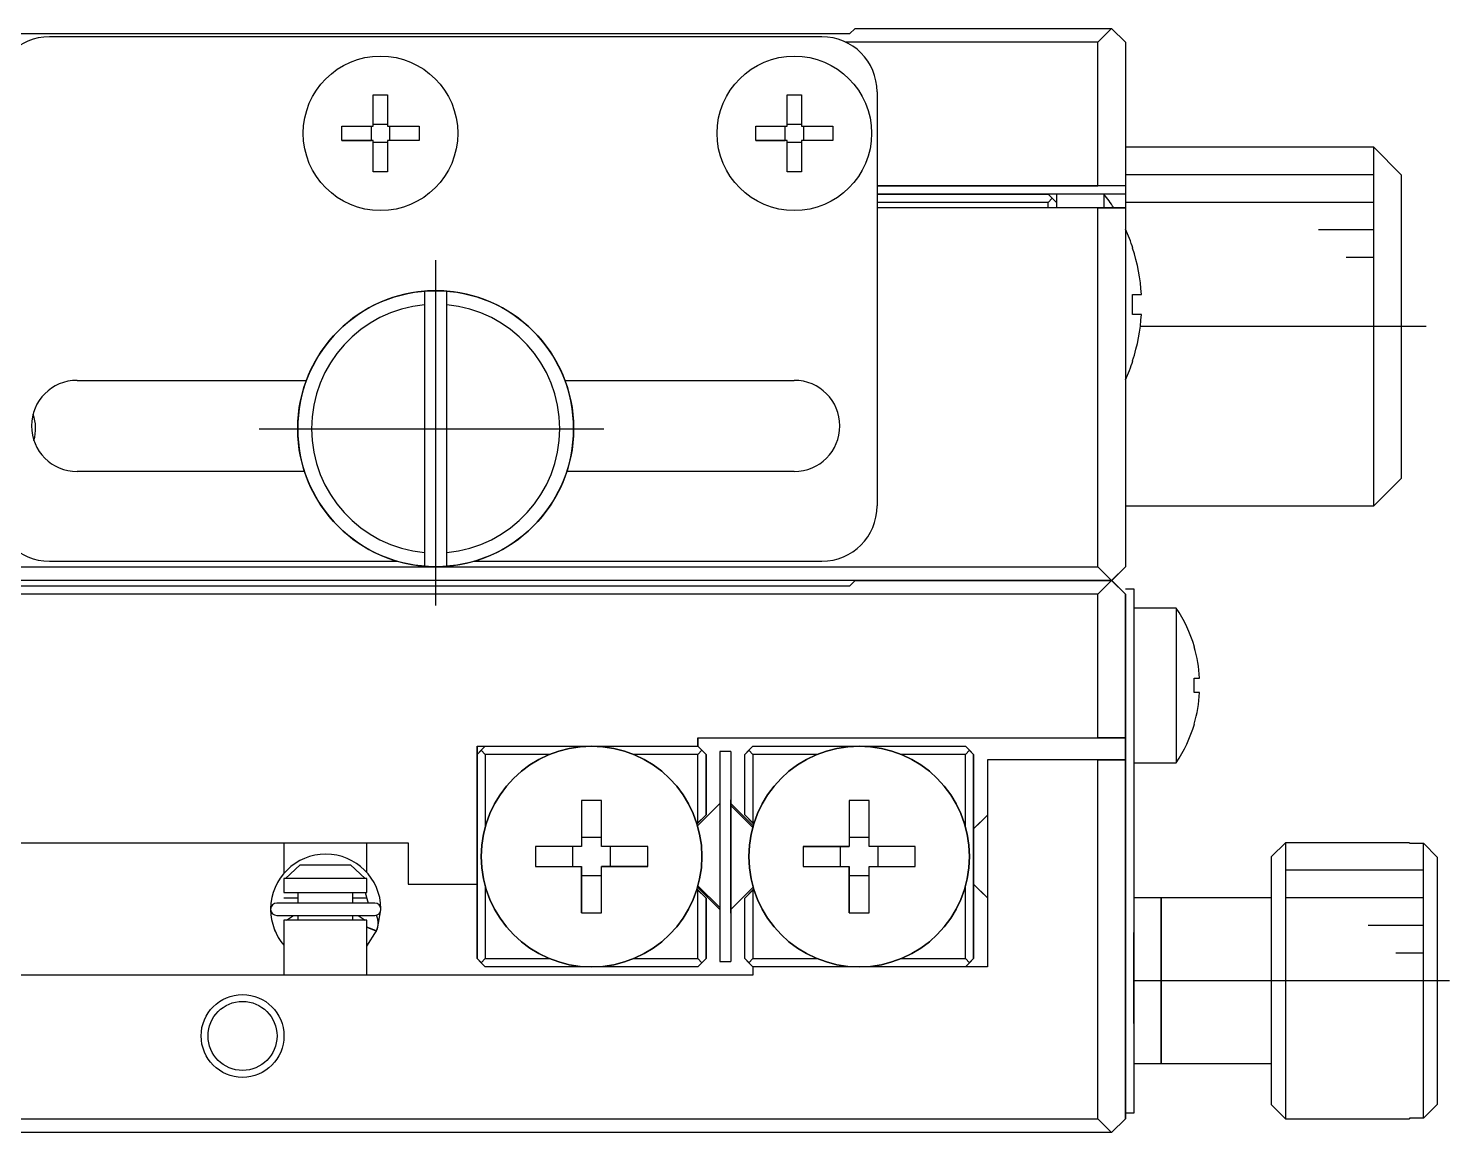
# Model space of a CAD drawing. Extents: x -121 to 391, y -8 to 276.
# Drawn here: x 97.3 to 148.8, y 236 to 276 of the extents above; entities that cross this region are included whole.
import ezdxf

# ---------------------------------------------------------------- set-up
doc = ezdxf.new("R2010")
doc.units = 0
doc.header["$LTSCALE"] = 10
doc.linetypes.add('CENTER', pattern=[2, 1.25, -0.25, 0.25, -0.25])
doc.layers.get('0').update_dxf_attribs({"linetype": 'CONTINUOUS'})
doc.layers.add('CENTER', color=1, linetype='CENTER')

msp = doc.modelspace()

# ---------------------------------------------------------------- linework, layer by layer
at = {"color": 7, "linetype": 'CONTINUOUS'}
for p, q in [((127.059176, 275.798501), (67.059176, 275.798501)), ((126.059176, 275.698501), (98.059176, 275.698501)), ((127.259176, 275.998501), (127.059176, 275.798501)), ((127.259176, 275.998501), (136.559176, 275.998501)), ((136.059176, 275.498501), (136.559176, 275.998501)), ((136.559176, 275.998501), (137.059176, 275.498501)), ((136.059176, 275.498501), (126.930956, 275.498501)), ((136.059176, 270.298501), (136.059176, 275.498501)), ((137.059176, 275.498501), (137.059176, 270.298501)), ((137.059176, 275.498501), (137.059176, 256.498501)), ((137.059176, 275.498501), (137.059176, 256.498501)), ((109.799176, 273.59764), (110.319176, 273.59764)), ((109.799176, 272.458501), (109.799176, 273.59764)), ((110.319176, 273.59764), (110.319176, 272.458501)), ((124.799176, 273.59764), (125.319176, 273.59764)), ((124.799176, 272.458501), (124.799176, 273.59764)), ((125.319176, 273.59764), (125.319176, 272.458501)), ((128.059176, 273.698501), (128.059176, 258.698501)), ((109.799176, 272.527943), (110.319176, 272.527943)), ((124.799176, 272.527943), (125.319176, 272.527943)), ((108.660037, 271.938501), (108.660037, 272.458501)), ((108.660037, 272.458501), (109.799176, 272.458501)), ((109.729734, 271.938501), (109.729734, 272.458501)), ((110.319176, 272.458501), (111.458315, 272.458501)), ((110.388618, 272.458501), (110.388618, 271.938501)), ((111.458315, 272.458501), (111.458315, 271.938501)), ((123.660037, 271.938501), (123.660037, 272.458501)), ((123.660037, 272.458501), (124.799176, 272.458501)), ((124.729734, 271.938501), (124.729734, 272.458501)), ((125.319176, 272.458501), (126.458315, 272.458501)), ((125.388618, 272.458501), (125.388618, 271.938501)), ((126.458315, 272.458501), (126.458315, 271.938501)), ((109.799176, 271.938501), (108.660037, 271.938501)), ((108.660037, 271.938501), (109.729734, 271.938501)), ((109.799176, 271.938501), (108.660037, 271.938501)), ((109.799176, 271.938501), (108.660037, 271.938501)), ((109.799176, 271.938501), (109.729734, 271.938501)), ((109.799176, 270.799362), (109.799176, 271.938501)), ((110.319176, 271.869059), (109.799176, 271.869059)), ((110.319176, 271.938501), (110.319176, 270.799362)), ((111.458315, 271.938501), (110.319176, 271.938501)), ((110.388618, 271.938501), (110.319176, 271.938501)), ((111.458315, 271.938501), (110.319176, 271.938501)), ((111.458315, 271.938501), (110.319176, 271.938501)), ((111.458315, 271.938501), (110.388618, 271.938501)), ((124.799176, 271.938501), (123.660037, 271.938501)), ((123.660037, 271.938501), (124.729734, 271.938501)), ((124.799176, 271.938501), (123.660037, 271.938501)), ((124.799176, 271.938501), (123.660037, 271.938501)), ((124.799176, 271.938501), (124.729734, 271.938501)), ((124.799176, 270.799362), (124.799176, 271.938501)), ((125.319176, 271.869059), (124.799176, 271.869059)), ((125.319176, 271.938501), (125.319176, 270.799362)), ((126.458315, 271.938501), (125.319176, 271.938501)), ((125.388618, 271.938501), (125.319176, 271.938501)), ((126.458315, 271.938501), (125.319176, 271.938501)), ((126.458315, 271.938501), (125.319176, 271.938501)), ((126.458315, 271.938501), (125.388618, 271.938501)), ((146.059176, 271.698501), (137.059176, 271.698501)), ((146.059176, 265.139633), (146.059176, 271.698501)), ((147.059176, 270.698501), (146.059176, 271.698501)), ((146.059176, 258.698501), (146.059176, 271.698501)), ((146.059176, 258.698501), (146.059176, 271.698501)), ((110.319176, 270.799362), (109.799176, 270.799362)), ((125.319176, 270.799362), (124.799176, 270.799362)), ((147.059176, 270.698501), (147.059176, 265.14869)), ((147.059176, 270.698501), (147.059176, 259.698501)), ((147.059176, 270.698501), (147.059176, 259.698501)), ((128.059176, 270.298501), (136.059176, 270.298501)), ((137.059176, 270.298501), (128.059176, 270.298501)), ((137.059176, 270.298501), (128.059176, 270.298501)), ((128.059176, 269.998501), (134.259176, 269.998501)), ((137.059176, 269.998501), (128.059176, 269.998501)), ((137.059176, 269.998501), (128.059176, 269.998501)), ((134.409176, 269.848501), (134.259176, 269.998501)), ((134.559176, 269.998501), (134.259176, 269.998501)), ((134.559176, 269.698501), (134.259176, 269.998501)), ((134.559176, 269.698501), (134.259176, 269.998501)), ((134.559176, 269.998501), (134.559176, 269.698501)), ((136.282652, 269.998501), (134.559176, 269.998501)), ((136.282652, 269.998501), (134.559176, 269.998501)), ((134.559176, 269.998501), (134.559176, 269.498501)), ((134.559176, 269.998501), (134.559176, 269.498501)), ((137.059176, 270.298501), (136.059176, 270.298501)), ((136.282652, 269.998501), (136.282652, 269.498501)), ((137.059176, 269.998501), (136.282652, 269.998501)), ((137.059176, 270.298501), (137.059176, 269.998501)), ((137.059176, 269.998501), (137.059176, 269.498501)), ((134.259176, 269.698501), (128.059176, 269.698501)), ((136.059176, 269.498501), (128.059176, 269.498501)), ((137.059176, 269.498501), (128.059176, 269.498501)), ((137.059176, 269.498501), (128.059176, 269.498501)), ((134.409176, 269.848501), (134.259176, 269.698501)), ((134.259176, 269.498501), (134.259176, 269.698501)), ((134.559176, 269.698501), (134.409176, 269.848501)), ((134.559176, 269.698501), (134.559176, 269.498501)), ((136.059176, 256.498501), (136.059176, 269.498501)), ((136.059176, 269.498501), (137.059176, 269.498501)), ((137.059176, 269.498501), (137.059176, 256.498501)), ((137.321759, 268.033932), (137.330808, 268.038345)), ((111.659176, 266.482476), (111.659176, 265.980688)), ((111.659176, 266.482476), (111.659176, 256.514527)), ((111.659176, 266.482476), (111.659176, 256.514527)), ((112.459176, 265.980688), (112.459176, 266.482476)), ((112.459176, 256.514527), (112.459176, 266.482476)), ((112.459176, 256.514527), (112.459176, 266.482476)), ((137.321759, 265.638501), (137.321759, 266.358501)), ((137.321759, 266.358501), (137.639207, 266.358501)), ((111.659176, 265.980688), (111.659176, 257.016314)), ((112.459176, 257.016314), (112.459176, 265.980688)), ((137.639207, 265.638501), (137.321759, 265.638501)), ((146.059176, 258.698501), (146.059176, 265.139633)), ((147.059176, 265.14869), (147.059176, 259.698501)), ((137.330808, 263.958657), (137.321759, 263.963071)), ((99.059176, 263.248501), (107.375428, 263.248501)), ((116.742925, 263.248501), (125.059176, 263.248501)), ((107.305493, 259.948501), (99.059176, 259.948501)), ((125.059176, 259.948501), (116.812859, 259.948501)), ((146.059176, 258.698501), (147.059176, 259.698501)), ((137.059176, 258.698501), (146.059176, 258.698501)), ((98.059176, 256.698501), (110.659176, 256.698501)), ((111.659176, 257.016314), (111.659176, 256.514527)), ((112.459176, 256.514527), (112.459176, 257.016314)), ((113.459176, 256.698501), (126.059176, 256.698501)), ((58.059176, 256.498501), (112.059176, 256.498501)), ((58.059176, 256.498501), (136.059176, 256.498501)), ((58.059176, 256.498501), (136.059176, 256.498501)), ((112.059176, 256.498501), (136.059176, 256.498501)), ((136.059176, 256.498501), (136.559176, 255.998501)), ((136.059176, 256.498501), (137.059176, 255.498501)), ((136.059176, 255.498501), (137.059176, 256.498501)), ((136.059176, 255.498501), (137.059176, 256.498501)), ((136.059176, 256.498501), (137.059176, 255.498501)), ((136.559176, 255.998501), (137.059176, 256.498501)), ((136.559176, 255.998501), (57.559176, 255.998501)), ((136.559176, 255.998501), (57.559176, 255.998501)), ((136.059176, 255.498501), (58.059176, 255.498501)), ((127.259176, 255.998501), (66.859176, 255.998501)), ((127.059176, 255.798501), (67.059176, 255.798501)), ((127.259176, 255.998501), (127.059176, 255.798501)), ((127.259176, 255.998501), (136.559176, 255.998501)), ((136.559176, 255.998501), (127.259176, 255.998501)), ((136.059176, 255.498501), (136.559176, 255.998501)), ((136.059176, 250.298501), (136.059176, 255.498501)), ((136.559176, 255.998501), (137.059176, 255.498501)), ((136.759176, 255.798501), (136.559176, 255.998501)), ((136.559176, 255.998501), (136.759176, 255.798501)), ((137.059176, 255.498501), (136.559176, 255.998501)), ((137.059176, 255.698501), (137.359176, 255.698501)), ((137.059176, 255.498501), (137.059176, 250.298501)), ((137.059176, 236.498501), (137.059176, 255.498501)), ((137.059176, 236.498501), (137.059176, 255.498501)), ((137.359176, 255.698501), (137.359176, 253.698501)), ((137.359176, 255.698501), (137.359176, 254.998501)), ((137.359176, 255.698501), (137.359176, 236.698501)), ((137.359176, 255.698501), (137.359176, 236.698501)), ((138.901639, 254.998501), (137.359176, 254.998501)), ((138.901639, 254.998501), (138.901639, 249.398501)), ((137.359176, 253.698501), (137.359176, 238.698501)), ((139.552381, 253.59764), (139.558549, 253.600649)), ((139.552381, 253.59764), (139.558549, 253.600649)), ((139.552381, 253.59764), (139.558549, 253.600649)), ((139.552381, 253.59764), (139.558549, 253.600649)), ((139.552381, 251.938501), (139.552381, 252.458501)), ((139.552381, 252.458501), (139.745638, 252.458501)), ((139.745638, 251.938501), (139.552381, 251.938501)), ((139.558549, 250.796354), (139.552381, 250.799362)), ((139.558549, 250.796354), (139.552381, 250.799362)), ((139.558549, 250.796354), (139.552381, 250.799362)), ((139.558549, 250.796354), (139.552381, 250.799362)), ((113.559176, 249.998501), (121.559176, 249.998501)), ((113.559176, 244.998501), (113.559176, 249.998501)), ((113.559176, 249.998501), (113.559176, 249.698501)), ((113.559176, 249.998501), (113.559176, 242.298501)), ((113.859176, 249.998501), (113.559176, 249.698501)), ((113.859176, 249.998501), (113.559176, 249.698501)), ((113.559176, 249.998501), (113.559176, 242.298501)), ((113.709176, 249.848501), (113.559176, 249.698501)), ((113.709176, 249.848501), (113.859176, 249.998501)), ((113.859176, 249.698501), (113.709176, 249.848501)), ((121.559176, 249.998501), (121.559176, 250.298501)), ((121.559176, 250.298501), (136.059176, 250.298501)), ((121.559176, 250.298501), (121.559176, 249.998501)), ((121.559176, 250.298501), (121.559176, 249.998501)), ((121.559176, 250.298501), (137.059176, 250.298501)), ((121.559176, 250.298501), (137.059176, 250.298501)), ((121.559176, 250.298501), (121.559176, 249.998501)), ((121.559176, 249.998501), (121.709176, 249.848501)), ((121.709176, 249.848501), (121.559176, 249.998501)), ((121.559176, 249.998501), (121.859176, 249.698501)), ((121.559176, 249.998501), (121.859176, 249.698501)), ((121.709176, 249.848501), (121.559176, 249.698501)), ((121.859176, 249.698501), (121.709176, 249.848501)), ((121.709176, 249.848501), (121.859176, 249.698501)), ((123.559176, 249.998501), (123.259176, 249.698501)), ((123.559176, 249.998501), (123.259176, 249.698501)), ((123.409176, 249.848501), (123.259176, 249.698501)), ((123.409176, 249.848501), (123.559176, 249.998501)), ((123.559176, 249.698501), (123.409176, 249.848501)), ((123.559176, 249.998501), (127.409176, 249.998501)), ((123.559176, 249.998501), (131.259176, 249.998501)), ((123.559176, 249.998501), (131.259176, 249.998501)), ((127.409176, 249.998501), (131.259176, 249.998501)), ((131.259176, 249.998501), (131.409176, 249.848501)), ((131.409176, 249.848501), (131.259176, 249.998501)), ((131.259176, 249.998501), (131.559176, 249.698501)), ((131.259176, 249.998501), (131.559176, 249.698501)), ((131.409176, 249.848501), (131.259176, 249.698501)), ((131.559176, 249.698501), (131.409176, 249.848501)), ((131.409176, 249.848501), (131.559176, 249.698501)), ((137.059176, 250.298501), (136.059176, 250.298501)), ((137.059176, 250.298501), (137.059176, 249.498501)), ((116.189308, 249.698501), (113.859176, 249.698501)), ((113.859176, 249.698501), (113.859176, 247.083628)), ((121.559176, 249.698501), (119.229045, 249.698501)), ((121.559176, 247.20821), (121.559176, 249.698501)), ((121.859176, 249.698501), (121.859176, 247.50821)), ((121.859176, 247.50821), (121.859176, 249.698501)), ((121.859176, 247.50821), (121.859176, 249.698501)), ((121.859176, 247.50821), (121.859176, 249.698501)), ((122.359176, 249.798501), (122.359176, 242.198501)), ((122.759176, 249.798501), (122.359176, 249.798501)), ((122.759176, 249.798501), (122.759176, 247.919822)), ((122.759176, 249.798501), (122.759176, 242.198501)), ((122.759176, 249.798501), (122.759176, 242.198501)), ((122.759176, 249.798501), (122.759176, 242.198501)), ((123.259176, 247.50821), (123.259176, 249.698501)), ((125.889308, 249.698501), (123.559176, 249.698501)), ((123.559176, 249.698501), (123.559176, 247.20821)), ((131.259176, 249.698501), (128.929045, 249.698501)), ((131.259176, 247.083628), (131.259176, 249.698501)), ((131.559176, 249.698501), (131.559176, 242.298501)), ((131.559176, 246.998501), (131.559176, 249.698501)), ((131.559176, 242.298501), (131.559176, 249.698501)), ((131.559176, 242.298501), (131.559176, 249.698501)), ((132.059176, 249.498501), (132.059176, 241.998501)), ((136.059176, 249.498501), (132.059176, 249.498501)), ((137.059176, 249.498501), (132.059176, 249.498501)), ((137.059176, 249.498501), (132.059176, 249.498501)), ((136.059176, 249.498501), (137.059176, 249.498501)), ((136.059176, 236.498501), (136.059176, 249.498501)), ((137.059176, 249.498501), (137.059176, 236.498501)), ((137.359176, 249.398501), (137.359176, 244.498501)), ((137.359176, 249.398501), (138.901639, 249.398501)), ((118.069176, 248.033932), (117.349176, 248.033932)), ((117.349176, 248.033932), (117.349176, 246.358501)), ((117.349176, 248.033932), (117.349176, 246.68653)), ((117.349176, 248.033932), (117.349176, 246.358501)), ((117.349176, 248.033932), (117.349176, 246.358501)), ((118.069176, 246.358501), (118.069176, 248.033932)), ((122.359176, 247.919822), (121.551131, 247.111777)), ((122.759176, 243.948501), (122.759176, 248.048501)), ((122.759176, 248.048501), (122.759176, 247.849111)), ((122.759176, 247.849111), (122.759176, 248.048501)), ((122.759176, 248.048501), (122.759176, 247.919822)), ((122.759176, 247.919822), (122.759176, 248.048501)), ((122.759176, 248.048501), (122.759176, 247.919822)), ((122.759176, 247.919822), (122.759176, 248.048501)), ((122.759176, 248.048501), (122.759176, 247.919822)), ((122.759176, 247.919822), (122.759176, 248.048501)), ((122.759176, 248.048501), (122.759176, 247.919822)), ((122.759176, 247.919822), (122.759176, 248.048501)), ((122.759176, 248.048501), (122.759176, 247.919822)), ((122.759176, 247.919822), (122.759176, 248.048501)), ((122.759176, 248.048501), (122.759176, 247.919822)), ((122.759176, 247.919822), (122.759176, 248.048501)), ((122.759176, 248.048501), (122.759176, 247.919822)), ((122.759176, 247.919822), (122.759176, 248.048501)), ((122.759176, 248.048501), (122.759176, 247.919822)), ((122.759176, 247.919822), (122.759176, 248.048501)), ((122.759176, 248.048501), (122.759176, 247.919822)), ((122.759176, 247.919822), (122.759176, 248.048501)), ((122.759176, 248.048501), (122.759176, 247.919822)), ((122.759176, 247.919822), (122.759176, 248.048501)), ((122.759176, 248.048501), (122.759176, 247.919822)), ((123.567221, 247.111777), (122.759176, 247.919822)), ((122.759176, 247.849111), (123.584481, 247.023806)), ((127.769176, 248.033932), (127.049176, 248.033932)), ((127.049176, 248.033932), (127.049176, 246.358501)), ((127.049176, 248.033932), (127.049176, 246.68653)), ((127.049176, 248.033932), (127.049176, 246.358501)), ((127.049176, 248.033932), (127.049176, 246.358501)), ((127.769176, 246.358501), (127.769176, 248.033932)), ((121.859176, 247.50821), (121.530764, 247.179798)), ((121.859176, 247.50821), (121.530764, 247.179798)), ((121.559176, 247.20821), (121.859176, 247.50821)), ((121.859176, 247.50821), (121.559176, 247.20821)), ((123.259176, 247.50821), (123.559176, 247.20821)), ((123.259176, 247.50821), (123.587588, 247.179798)), ((123.259176, 247.50821), (123.587588, 247.179798)), ((132.059176, 247.498501), (131.559176, 246.998501)), ((132.059176, 247.498501), (131.559176, 246.998501)), ((132.059176, 247.498501), (131.809176, 247.248501)), ((121.530764, 247.179798), (121.559176, 247.20821)), ((121.559176, 247.20821), (121.530764, 247.179798)), ((123.559176, 247.20821), (123.587588, 247.179798)), ((131.809176, 247.248501), (131.559176, 246.998501)), ((83.059176, 246.498501), (111.059176, 246.498501)), ((106.559176, 246.498501), (106.559176, 245.38903)), ((109.559176, 245.427672), (109.559176, 246.498501)), ((111.059176, 246.498501), (111.059176, 244.998501)), ((117.349176, 246.358501), (115.673746, 246.358501)), ((115.673746, 246.358501), (115.673746, 245.638501)), ((117.021147, 246.358501), (117.021147, 245.638501)), ((117.349176, 246.68653), (117.349176, 246.358501)), ((118.069176, 246.68653), (117.349176, 246.68653)), ((119.744607, 246.358501), (118.069176, 246.358501)), ((118.397205, 245.638501), (118.397205, 246.358501)), ((119.744607, 245.638501), (119.744607, 246.358501)), ((127.049176, 246.358501), (125.373746, 246.358501)), ((125.373746, 246.358501), (125.373746, 245.638501)), ((125.373746, 246.358501), (126.721147, 246.358501)), ((125.373746, 246.358501), (127.049176, 246.358501)), ((125.373746, 246.358501), (127.049176, 246.358501)), ((127.049176, 246.358501), (126.721147, 246.358501)), ((126.721147, 246.358501), (126.721147, 245.638501)), ((127.049176, 246.68653), (127.049176, 246.358501)), ((127.769176, 246.68653), (127.049176, 246.68653)), ((129.444607, 246.358501), (127.769176, 246.358501)), ((128.097205, 246.358501), (127.769176, 246.358501)), ((129.444607, 246.358501), (127.769176, 246.358501)), ((129.444607, 246.358501), (127.769176, 246.358501)), ((129.444607, 246.358501), (128.097205, 246.358501)), ((128.097205, 245.638501), (128.097205, 246.358501)), ((129.444607, 245.638501), (129.444607, 246.358501)), ((142.859176, 246.498501), (142.359176, 245.998501)), ((142.859176, 246.498501), (142.859176, 236.498501)), ((147.359176, 246.498501), (142.859176, 246.498501)), ((147.359176, 246.498501), (147.359176, 246.482476)), ((147.359176, 246.498501), (147.359176, 246.482476)), ((147.359176, 246.498501), (147.359176, 246.482476)), ((147.359176, 246.498501), (147.359176, 246.482476)), ((147.359176, 246.482476), (147.859176, 246.482476)), ((147.859176, 236.514527), (147.859176, 246.482476)), ((147.859176, 246.482476), (148.359176, 245.980688)), ((142.359176, 236.998501), (142.359176, 245.998501)), ((148.359176, 245.980688), (148.359176, 237.016314)), ((148.359176, 245.980688), (148.359176, 237.016314)), ((148.359176, 245.980688), (148.359176, 237.016314)), ((148.359176, 245.980688), (148.359176, 237.016314)), ((106.613493, 245.198501), (106.559176, 245.198501)), ((106.559176, 245.198501), (106.559176, 244.698501)), ((109.559176, 245.198501), (106.559176, 245.198501)), ((109.559176, 245.198501), (106.559176, 245.198501)), ((106.613493, 245.198501), (107.142661, 245.698501)), ((109.504859, 245.198501), (106.613493, 245.198501)), ((107.142661, 245.698501), (108.975691, 245.698501)), ((108.975691, 245.698501), (109.504859, 245.198501)), ((109.559176, 245.198501), (109.504859, 245.198501)), ((109.559176, 244.698501), (109.559176, 245.198501)), ((115.673746, 245.638501), (117.349176, 245.638501)), ((115.673746, 245.638501), (117.021147, 245.638501)), ((115.673746, 245.638501), (117.349176, 245.638501)), ((115.673746, 245.638501), (117.349176, 245.638501)), ((117.021147, 245.638501), (117.349176, 245.638501)), ((117.349176, 245.638501), (117.349176, 243.963071)), ((117.349176, 245.638501), (117.349176, 245.310472)), ((117.349176, 243.963071), (117.349176, 245.638501)), ((117.349176, 243.963071), (117.349176, 245.638501)), ((117.349176, 243.963071), (117.349176, 245.310472)), ((117.349176, 245.310472), (118.069176, 245.310472)), ((118.069176, 243.963071), (118.069176, 245.638501)), ((118.069176, 245.638501), (119.744607, 245.638501)), ((118.069176, 245.638501), (118.397205, 245.638501)), ((119.744607, 245.638501), (118.069176, 245.638501)), ((119.744607, 245.638501), (118.069176, 245.638501)), ((119.744607, 245.638501), (118.397205, 245.638501)), ((125.373746, 245.638501), (127.049176, 245.638501)), ((127.049176, 245.638501), (127.049176, 243.963071)), ((127.049176, 245.638501), (127.049176, 245.310472)), ((127.049176, 243.963071), (127.049176, 245.638501)), ((127.049176, 243.963071), (127.049176, 245.638501)), ((127.049176, 243.963071), (127.049176, 245.310472)), ((127.049176, 245.310472), (127.769176, 245.310472)), ((127.769176, 243.963071), (127.769176, 245.638501)), ((127.769176, 245.638501), (129.444607, 245.638501)), ((106.559176, 244.698501), (109.559176, 244.698501)), ((107.059176, 244.698501), (107.059176, 244.312641)), ((107.059176, 244.698501), (107.059176, 244.312641)), ((107.059176, 244.698501), (107.059176, 244.312641)), ((109.059176, 244.312641), (109.059176, 244.698501)), ((109.059176, 244.312641), (109.059176, 244.698501)), ((109.059176, 244.312641), (109.059176, 244.698501)), ((109.500651, 244.698654), (109.610011, 244.312688)), ((111.059176, 244.998501), (113.559176, 244.998501)), ((113.559176, 242.298501), (113.559176, 244.998501)), ((113.859176, 244.913375), (113.859176, 242.298501)), ((121.559176, 244.788793), (121.530764, 244.817204)), ((121.530764, 244.817204), (121.559176, 244.788793)), ((121.530764, 244.817204), (121.859176, 244.488793)), ((121.530764, 244.817204), (121.859176, 244.488793)), ((121.551131, 244.885226), (122.359176, 244.077181)), ((121.859176, 244.488793), (121.559176, 244.788793)), ((121.559176, 242.298501), (121.559176, 244.788793)), ((121.559176, 244.788793), (121.859176, 244.488793)), ((122.359176, 244.147892), (121.566686, 244.940382)), ((122.759176, 244.077181), (123.567221, 244.885226)), ((123.587588, 244.817204), (123.259176, 244.488793)), ((123.587588, 244.817204), (123.259176, 244.488793)), ((123.559176, 244.788793), (123.259176, 244.488793)), ((123.587588, 244.817204), (123.559176, 244.788793)), ((123.559176, 244.788793), (123.559176, 242.298501)), ((131.259176, 242.298501), (131.259176, 244.913375)), ((131.559176, 242.298501), (131.559176, 244.998501)), ((131.559176, 244.998501), (131.809176, 244.748501)), ((131.559176, 244.998501), (132.059176, 244.498501)), ((131.559176, 244.998501), (132.059176, 244.498501)), ((131.809176, 244.748501), (132.059176, 244.498501)), ((109.850785, 244.312641), (106.300785, 244.312641)), ((106.559176, 244.498501), (107.059176, 244.498501)), ((107.059176, 244.498501), (107.059176, 244.312641)), ((109.059176, 244.498501), (109.559176, 244.498501)), ((109.059176, 244.312641), (109.059176, 244.498501)), ((109.559176, 244.498501), (109.559176, 244.538476)), ((121.859176, 244.488793), (121.859176, 242.298501)), ((121.859176, 242.298501), (121.859176, 244.488793)), ((121.859176, 242.298501), (121.859176, 244.488793)), ((121.859176, 242.298501), (121.859176, 244.488793)), ((123.259176, 242.298501), (123.259176, 244.488793)), ((138.359176, 244.498501), (137.359176, 244.498501)), ((142.359176, 244.498501), (137.359176, 244.498501)), ((142.359176, 244.498501), (137.359176, 244.498501)), ((138.359176, 244.498501), (138.359176, 238.498501)), ((138.359176, 238.498501), (138.359176, 244.498501)), ((142.359176, 244.498501), (138.359176, 244.498501)), ((138.359176, 238.498501), (138.359176, 244.498501)), ((138.359176, 238.498501), (138.359176, 244.498501)), ((106.300785, 243.862641), (109.850785, 243.862641)), ((109.559176, 243.698501), (106.559176, 243.698501)), ((106.559176, 243.698501), (106.559176, 241.698501)), ((106.648916, 243.698503), (106.901341, 243.862641)), ((107.059176, 243.862641), (107.059176, 243.698501)), ((107.059176, 243.862641), (107.059176, 243.698501)), ((107.059176, 243.862641), (107.059176, 243.698501)), ((107.059176, 243.862641), (107.059176, 243.698501)), ((109.059176, 243.698501), (109.059176, 243.862641)), ((109.059176, 243.698501), (109.059176, 243.862641)), ((109.059176, 243.698501), (109.059176, 243.862641)), ((109.059176, 243.698501), (109.059176, 243.862641)), ((109.250228, 243.862641), (109.50264, 243.698534)), ((109.559176, 241.698501), (109.559176, 243.698501)), ((109.919448, 243.868301), (109.917529, 243.872843)), ((109.93248, 243.834853), (109.919448, 243.868301)), ((109.943828, 243.800804), (109.93248, 243.834853)), ((109.953464, 243.766238), (109.943828, 243.800804)), ((109.945457, 243.379521), (110.074738, 244.061799)), ((109.961364, 243.731239), (109.953464, 243.766238)), ((109.96751, 243.695894), (109.961364, 243.731239)), ((109.971886, 243.66029), (109.96751, 243.695894)), ((109.974481, 243.624513), (109.971886, 243.66029)), ((117.349176, 243.963071), (118.069176, 243.963071)), ((122.759176, 244.077181), (122.759176, 243.948501)), ((122.759176, 243.948501), (122.759176, 244.077181)), ((122.759176, 244.077181), (122.759176, 243.948501)), ((122.759176, 243.948501), (122.759176, 244.077181)), ((122.759176, 244.077181), (122.759176, 243.948501)), ((122.759176, 243.948501), (122.759176, 244.077181)), ((122.759176, 244.077181), (122.759176, 243.948501)), ((122.759176, 243.948501), (122.759176, 244.077181)), ((122.759176, 244.077181), (122.759176, 243.948501)), ((122.759176, 243.948501), (122.759176, 244.077181)), ((122.759176, 244.077181), (122.759176, 243.948501)), ((122.759176, 243.948501), (122.759176, 244.077181)), ((122.759176, 244.077181), (122.759176, 243.948501)), ((122.759176, 243.948501), (122.759176, 244.077181)), ((122.759176, 244.077181), (122.759176, 243.948501)), ((122.759176, 243.948501), (122.759176, 244.077181)), ((122.759176, 244.077181), (122.759176, 243.948501)), ((122.759176, 243.948501), (122.759176, 244.077181)), ((122.759176, 244.077181), (122.759176, 243.948501)), ((122.759176, 243.948501), (122.759176, 244.077181)), ((122.759176, 244.077181), (122.759176, 243.948501)), ((122.759176, 243.948501), (122.759176, 244.077181)), ((122.759176, 244.077181), (122.759176, 243.948501)), ((122.759176, 244.077181), (122.759176, 242.198501)), ((127.049176, 243.963071), (127.769176, 243.963071)), ((106.21239, 243.364789), (106.21777, 243.349588)), ((106.21239, 243.364789), (106.219243, 243.345425)), ((106.212544, 243.364844), (106.213018, 243.363413)), ((106.213018, 243.363413), (106.213585, 243.361715)), ((106.213585, 243.361715), (106.213961, 243.360595)), ((106.213961, 243.360595), (106.214419, 243.35924)), ((106.214419, 243.35924), (106.215186, 243.356994)), ((106.215186, 243.356994), (106.215622, 243.355725)), ((106.215622, 243.355725), (106.216142, 243.354224)), ((106.216142, 243.354224), (106.216468, 243.353287)), ((106.216468, 243.353287), (106.216919, 243.351999)), ((106.216885, 243.349204), (106.249789, 243.273361)), ((106.216885, 243.349204), (106.249789, 243.273361)), ((106.216919, 243.351999), (106.217274, 243.35099)), ((106.217274, 243.35099), (106.21777, 243.349588)), ((106.21777, 243.349588), (106.218254, 243.348231)), ((106.218254, 243.348231), (106.219261, 243.345431)), ((106.219261, 243.345431), (106.232739, 243.310992)), ((106.232876, 243.313459), (106.232557, 243.311868)), ((106.232557, 243.311868), (106.233094, 243.312092)), ((106.232739, 243.310992), (106.232557, 243.311868)), ((106.233388, 243.311164), (106.249789, 243.273361)), ((109.914348, 243.302134), (109.559141, 243.434661)), ((109.571759, 243.438506), (109.559176, 243.44521)), ((109.559282, 242.747626), (109.918235, 243.311292)), ((109.585362, 243.43151), (109.571759, 243.438506)), ((109.599883, 243.424271), (109.585362, 243.43151)), ((109.615219, 243.416843), (109.599883, 243.424271)), ((109.631257, 243.409281), (109.615219, 243.416843)), ((109.64788, 243.401639), (109.631257, 243.409281)), ((109.664966, 243.393973), (109.64788, 243.401639)), ((109.682392, 243.386338), (109.664966, 243.393973)), ((109.70003, 243.378792), (109.682392, 243.386338)), ((109.717751, 243.371387), (109.70003, 243.378792)), ((109.735427, 243.36418), (109.717751, 243.371387)), ((109.752928, 243.357221), (109.735427, 243.36418)), ((109.770126, 243.350563), (109.752928, 243.357221)), ((109.786897, 243.344253), (109.770126, 243.350563)), ((109.803118, 243.338337), (109.786897, 243.344253)), ((109.818671, 243.332859), (109.803118, 243.338337)), ((109.833442, 243.327859), (109.818671, 243.332859)), ((109.847324, 243.323373), (109.833442, 243.327859)), ((109.860215, 243.319433), (109.847324, 243.323373)), ((109.872021, 243.316069), (109.860215, 243.319433)), ((109.882656, 243.313305), (109.872021, 243.316069)), ((109.892044, 243.311161), (109.882656, 243.313305)), ((109.900114, 243.309652), (109.892044, 243.311161)), ((109.899925, 243.2692), (109.914459, 243.302403)), ((109.906809, 243.308791), (109.900114, 243.309652)), ((109.912079, 243.308583), (109.906809, 243.308791)), ((109.915887, 243.309029), (109.912079, 243.308583)), ((109.914545, 243.304839), (109.914348, 243.302134)), ((109.914459, 243.302403), (109.945457, 243.379521)), ((109.918203, 243.310127), (109.915887, 243.309029)), ((109.919012, 243.311868), (109.918203, 243.310127)), ((109.91883, 243.310992), (109.93129, 243.342637)), ((109.93129, 243.342637), (109.942805, 243.376635)), ((109.942805, 243.376635), (109.95261, 243.41116)), ((109.95261, 243.41116), (109.96068, 243.446125)), ((109.96068, 243.446125), (109.966996, 243.481444)), ((109.966996, 243.481444), (109.971543, 243.517029)), ((109.971543, 243.517029), (109.97431, 243.552795)), ((109.97431, 243.552795), (109.97529, 243.588652)), ((109.97529, 243.588652), (109.974481, 243.624513)), ((137.359178, 239.948501), (137.359178, 243.248501)), ((113.559176, 242.298501), (113.709176, 242.148501)), ((113.559176, 242.298501), (113.859176, 241.998501)), ((113.559176, 242.298501), (113.859176, 241.998501)), ((113.709176, 242.148501), (113.859176, 242.298501)), ((113.859176, 241.998501), (113.709176, 242.148501)), ((113.859176, 242.298501), (116.189308, 242.298501)), ((119.229045, 242.298501), (121.559176, 242.298501)), ((121.559176, 242.298501), (121.709176, 242.148501)), ((121.559176, 241.998501), (121.859176, 242.298501)), ((121.559176, 241.998501), (121.859176, 242.298501)), ((121.709176, 242.148501), (121.559176, 241.998501)), ((121.559176, 241.998501), (121.709176, 242.148501)), ((121.709176, 242.148501), (121.859176, 242.298501)), ((121.859176, 242.298501), (121.709176, 242.148501)), ((122.359176, 242.198501), (122.759176, 242.198501)), ((123.259176, 242.298501), (123.409176, 242.148501)), ((123.259176, 242.298501), (123.559176, 241.998501)), ((123.259176, 242.298501), (123.559176, 241.998501)), ((123.409176, 242.148501), (123.559176, 242.298501)), ((123.559176, 241.998501), (123.409176, 242.148501)), ((123.559176, 242.298501), (125.889308, 242.298501)), ((128.929045, 242.298501), (131.259176, 242.298501)), ((131.259176, 242.298501), (131.409176, 242.148501)), ((131.259176, 241.998501), (131.559176, 242.298501)), ((131.259176, 241.998501), (131.559176, 242.298501)), ((131.409176, 242.148501), (131.259176, 241.998501)), ((131.259176, 241.998501), (131.409176, 242.148501)), ((131.409176, 242.148501), (131.559176, 242.298501)), ((131.559176, 242.298501), (131.409176, 242.148501)), ((123.559176, 241.698501), (70.559176, 241.698501)), ((117.709176, 241.998501), (113.859176, 241.998501)), ((121.559176, 241.998501), (113.859176, 241.998501)), ((121.559176, 241.998501), (113.859176, 241.998501)), ((121.559176, 241.998501), (117.709176, 241.998501)), ((123.559176, 241.998501), (123.559176, 241.698501)), ((132.059176, 241.998501), (123.559176, 241.998501)), ((137.359176, 238.698501), (137.359176, 236.698501)), ((137.359176, 238.498501), (137.359176, 236.698501)), ((137.359176, 238.498501), (138.359176, 238.498501)), ((137.359176, 238.498501), (142.359176, 238.498501)), ((137.359176, 238.498501), (142.359176, 238.498501)), ((138.359176, 238.498501), (142.359176, 238.498501)), ((142.359176, 236.998501), (142.859176, 236.498501)), ((148.359176, 237.016314), (147.859176, 236.514527)), ((58.059176, 236.498501), (136.059176, 236.498501)), ((136.059176, 236.498501), (136.559176, 235.998501)), ((136.559176, 235.998501), (137.059176, 236.498501)), ((137.059176, 236.498501), (136.559176, 235.998501)), ((137.059176, 236.498501), (136.559176, 235.998501)), ((137.059176, 236.498501), (136.559176, 235.998501)), ((137.359176, 236.698501), (137.059176, 236.698501)), ((137.059176, 236.498501), (137.059176, 236.698501)), ((142.859176, 236.498501), (147.359176, 236.498501)), ((147.359176, 236.514527), (147.359176, 236.498501)), ((147.859176, 236.514527), (147.359176, 236.514527)), ((147.359176, 236.514527), (147.359176, 236.498501)), ((147.359176, 236.514527), (147.359176, 236.498501)), ((147.359176, 236.514527), (147.359176, 236.498501)), ((136.559176, 235.998501), (57.559176, 235.998501))]:
    msp.add_line(p, q, dxfattribs=at)
at = {"color": 3, "linetype": 'CONTINUOUS'}
for p, q in [((146.059176, 270.698501), (137.059176, 270.698501)), ((146.059176, 269.698501), (137.059176, 269.698501)), ((146.059176, 268.698501), (144.059176, 268.698501)), ((146.059176, 267.698501), (145.059176, 267.698501)), ((147.859176, 245.498501), (142.859176, 245.498501)), ((147.859176, 244.498501), (142.859176, 244.498501)), ((147.859176, 243.498501), (145.859176, 243.498501)), ((147.859176, 242.498501), (146.859176, 242.498501))]:
    msp.add_line(p, q, dxfattribs=at)
at = {"color": 7, "linetype": 'CONTINUOUS'}
for centre, radius in [((110.059176, 272.198501), 2.8), ((125.059176, 272.198501), 2.8), ((112.059176, 261.498501), 5), ((112.059176, 261.498501), 5), ((117.709176, 245.998501), 4), ((117.709176, 245.998501), 4), ((127.409176, 245.998501), 4), ((127.409176, 245.998501), 4), ((105.059176, 239.498501), 1.25)]:
    msp.add_circle(centre, radius, dxfattribs=at)
at = {"color": 3, "linetype": 'CONTINUOUS'}
msp.add_circle((105.059176, 239.498501), 1.5, dxfattribs=at)
at = {"color": 7, "linetype": 'CONTINUOUS'}
for centre, radius, start, end in [((98.059176, 273.698501), 2, 90, 180), ((126.059176, 273.698501), 2, 0, 90), ((131.159176, 265.998501), 6.5, 32.57897, 37.979872), ((131.159176, 265.998501), 6.5, 18.289723, 24.811632), ((131.159176, 265.998501), 6.490023, 3.179815, 18.277798), ((112.059176, 261.498501), 5, 94.588566, 265.411434), ((112.059176, 261.498501), 5, 85.411434, 94.588566), ((112.059176, 261.498501), 5, 274.588566, 85.411434), ((112.059176, 261.498501), 4.5, 95.099689, 264.900311), ((112.059176, 261.498501), 4.5, 275.099689, 84.900311), ((131.159176, 265.998501), 6.490023, 341.722202, 356.820185), ((131.159176, 265.998501), 6.5, 335.188368, 341.710277), ((99.059176, 261.598501), 1.65, 90, 270), ((125.059176, 261.598501), 1.65, 270, 90), ((98.059176, 258.698501), 2, 180, 270), ((126.059176, 258.698501), 2, 270, 0), ((112.059176, 261.498501), 5, 265.411434, 274.588566), ((134.759176, 252.198501), 5, 16.285843, 34.055798), ((134.759176, 252.198501), 4.993235, 2.984767, 16.272555), ((134.759176, 252.198501), 4.993235, 343.727445, 357.015233), ((134.759176, 252.198501), 5, 325.944202, 343.714157), ((117.709176, 245.998501), 4, 90, 270), ((117.709176, 245.998501), 4, 270, 90), ((127.409176, 245.998501), 4, 90, 270), ((127.409176, 245.998501), 4, 270, 90), ((108.075824, 244.087596), 1.999141, 0.618796, 179.312367), ((106.300785, 244.087641), 0.225, 90, 270), ((109.850785, 244.087641), 0.225, 270, 90), ((108.080307, 244.089213), 2.003705, 180.774764, 220.599023)]:
    msp.add_arc(centre, radius, start, end, dxfattribs=at)
at = {"color": 3, "linetype": 'CONTINUOUS'}
msp.add_arc((96.059176, 261.498501), 1.5, 343.366025, 20.45228, dxfattribs=at)
at = {"layer": 'CENTER', "color": 1, "linetype": 'CENTER'}
for p, q in [((112.059176, 255.098501), (112.059176, 267.898501)), ((147.959176, 265.198501), (137.599704, 265.198501)), ((105.659176, 261.498501), (118.459176, 261.498501)), ((148.809176, 241.498501), (137.359178, 241.498501))]:
    msp.add_line(p, q, dxfattribs=at)

doc.saveas('drawing.dxf')
